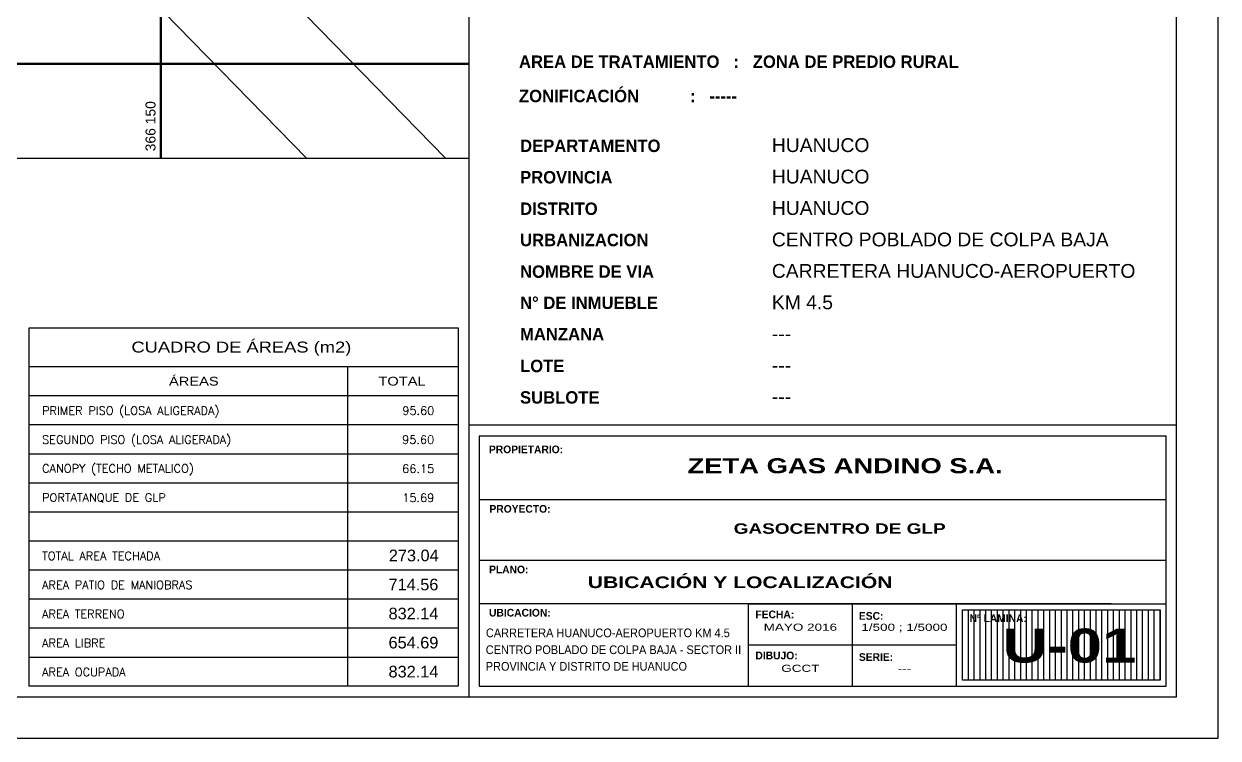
# Model space of a CAD drawing. Header units: millimetres. Extents: x 365981 to 366278, y 8906919 to 8907176.
# Drawn here: x 366133.5 to 366277.5, y 8906918.6 to 8907004.8 of the extents above; entities that cross this region are included whole.
import ezdxf
from ezdxf.enums import TextEntityAlignment as Align

# ---------------------------------------------------------------- set-up
doc = ezdxf.new("R2010")
doc.units = ezdxf.units.MM
doc.layers.add('005', color=8, linetype='Continuous', lineweight=80)
for name, color, linetype in [('01', 1, 'Continuous'), ('015', 40, 'Continuous'), ('015 texto', 40, 'Continuous'), ('02 texto', 2, 'Continuous'), ('03', 3, 'Continuous'), ('04', 4, 'Continuous'), ('AMBIENTES', 3, 'Continuous')]:
    doc.layers.add(name, color=color, linetype=linetype)
doc.styles.add('BRITAN', font='', dxfattribs={"height": 0.07})
doc.styles.add('DIMTXT', font='arial.ttf', dxfattribs={"height": 0.3})
doc.styles.add('MONOTXT', font='simplex.shx', dxfattribs={"height": 0.2})
doc.styles.get("Standard").update_dxf_attribs({"font": 'arial.ttf'})
doc.styles.add('TEXTOS-GENERALES', font='', dxfattribs={"width": 1.3, "height": 0.2})
doc.styles.add('TITLEINFO', font='arial.ttf', dxfattribs={"height": 0.2})
doc.styles.get('BRITAN').set_extended_font_data('Britannic Bold', bold=True)
doc.styles.get('TEXTOS-GENERALES').set_extended_font_data('Arial', bold=True)

# ---------------------------------------------------------------- blocks, each defined once
blk = doc.blocks.new('DIRECCIONUBIC')
at = {"layer": '02 texto', "ltscale": 0.0175, "style": 'BRITAN'}
for s, p in [('DEPARTAMENTO', (0, 30.36774722486734)), ('PROVINCIA', (0, 26.57177882175893)), ('DISTRITO', (0, 22.77581041865051)), ('URBANIZACION', (0, 19.00220736861229)), ('NOMBRE DE VIA', (0, 15.18387361243367)), ('N° DE INMUEBLE ', (0, 11.42305102013052)), ('MANZANA', (0, 7.641729529947042)), ('LOTE', (0, 3.795968403108418)), ('SUBLOTE', (0, 0))]:
    blk.add_text(s, height=1.500030070993936, dxfattribs=at).set_placement(p)
at = {"layer": '02 texto', "ltscale": 0.015, "style": 'DIMTXT'}
for tag, p in [('DEPARTAMENTO', (30.36741120566148, 30.36774722486734)), ('PROVINCIA', (30.36741120566148, 26.57177882175893)), ('DISTRITO', (30.36741120566148, 22.77581041865051)), ('URBANIZACION', (30.36741120566148, 18.97984201554209)), ('CALLE', (30.36741120566148, 15.18387361243367)), ('NUMERO', (30.36741120566148, 11.38790520932525)), ('MANZANA', (30.36741120566148, 7.591936806216836)), ('LOTE', (30.36741120566148, 3.795968403108418))]:
    blk.add_attdef(tag, p, '', height=1.666700078882151, dxfattribs=at)
at = {"layer": '02 texto', "ltscale": 2, "style": 'DIMTXT'}
blk.add_attdef('SUBLOTE', (30.36741120566148, 0), '', height=1.66666, dxfattribs=at)

msp = doc.modelspace()

# ---------------------------------------------------------------- hatches: boundary and pattern name
at = {"layer": '01'}
h = msp.add_hatch(dxfattribs=at)
h.set_pattern_fill('ANSI31', color=256, scale=5.603474337754816, angle=44.99999999999999, style=0)
h.set_pattern_definition([(90, (359858.0494090486, 8906855.332537387), (-0.700434292219352, 3.270845784876842e-16), [])])
h.paths.add_polyline_path([(366246.6791490116, 8906934.125683635), (366270.5387508348, 8906934.125683635), (366270.5387508348, 8906925.62139147), (366246.6791490116, 8906925.62139147)])

# ---------------------------------------------------------------- linework, layer by layer
at = {"color": 2}
msp.add_lwpolyline([(366277.5274011715, 8907128.621762272), (365980.5274011715, 8907128.621762272), (365980.5274011715, 8906918.621762272), (366277.5274011715, 8906918.621762272)], close=True, dxfattribs=at)
at = {"color": 5}
msp.add_lwpolyline([(366272.5274011715, 8907123.621762272), (365985.5274011715, 8907123.621762272), (365985.5274011715, 8906923.621762272), (366272.5274011715, 8906923.621762272)], close=True, dxfattribs=at)
at = {"layer": '005', "color": 8}
for p, q in [((366150, 8907123.621762313), (366150, 8906988.621762313)), ((365985.5274012146, 8907000), (366187.1384682788, 8907000))]:
    msp.add_line(p, q, dxfattribs=at)
at = {"layer": '01'}
for p, q in [((366134.1303478223, 8906956.461280067), (366185.8620570949, 8906956.461280067)), ((366134.1303478223, 8906952.955488097), (366185.8620570949, 8906952.955488097)), ((366134.1303478223, 8906949.449696127), (366185.8620570949, 8906949.449696127)), ((366134.1303478223, 8906945.943904156), (366185.862057095, 8906945.943904156)), ((366134.1303478223, 8906935.426528238), (366185.8620570949, 8906935.426528238)), ((366134.1303478223, 8906931.920736264), (366185.8620570949, 8906931.920736264)), ((366134.1303478223, 8906928.414944295), (366185.8620570949, 8906928.414944295))]:
    msp.add_line(p, q, dxfattribs=at)
at = {"layer": '015'}
for p, q in [((366271.2509899877, 8906940.050664913), (366188.4148794626, 8906940.050664913)), ((366264.6318096725, 8906934.837922784), (366188.4148794626, 8906934.837922784)), ((366220.865621159, 8906934.837922784), (366220.865621159, 8906924.909152322)), ((366220.865621159, 8906934.837922784), (366271.2509899877, 8906934.837922784)), ((366233.4162655089, 8906924.909152322), (366233.4162655089, 8906934.837922784)), ((366245.9669098587, 8906924.909152322), (366245.9669098587, 8906934.837922784)), ((366220.865621159, 8906929.873537559), (366233.4162655089, 8906929.873537559)), ((366233.4162655089, 8906929.873537559), (366245.9669098587, 8906929.873537559))]:
    msp.add_line(p, q, dxfattribs=at)
msp.add_lwpolyline([(366246.6791490116, 8906934.125683635), (366270.5387508348, 8906934.125683635), (366270.5387508348, 8906925.62139147), (366246.6791490116, 8906925.62139147)], close=True, dxfattribs=at)
at = {"layer": '03'}
for points in [[(366153.2957437569, 8907074.300308451), (366135.4799089417, 8907038.708211923), (366184.3395790567, 8906988.621762272)], [(366126.2675551309, 8907030.966937784), (366167.5755600131, 8906988.621762272)]]:
    msp.add_lwpolyline(points, dxfattribs=at)
at = {"layer": '04'}
for p, q in [((366187.1384682788, 8907123.621762272), (366187.1384682788, 8906923.621762272)), ((365985.5274011715, 8906988.621762272), (366187.1384682788, 8906988.621762272)), ((366134.1303478223, 8906963.47286401), (366185.8620570949, 8906963.47286401)), ((366172.576257852, 8906924.909152322), (366172.576257852, 8906963.47286401)), ((366134.1303478223, 8906959.96707204), (366185.8620570949, 8906959.96707204)), ((366187.1384682787, 8906956.444457296), (366272.5274011715, 8906956.444457296)), ((366271.2509899877, 8906947.371080846), (366188.4148794626, 8906947.371080846)), ((366134.1303478223, 8906942.43811218), (366185.8620570949, 8906942.43811218)), ((366134.1303478223, 8906938.932320207), (366185.8620570949, 8906938.932320207))]:
    msp.add_line(p, q, dxfattribs=at)
for points in [[(366134.1303478223, 8906924.909152322), (366134.1303478223, 8906968.139219865), (366185.8620570949, 8906968.139219865), (366185.8620570949, 8906924.909152322)], [(366188.4148794626, 8906924.909152322), (366271.2509899877, 8906924.909152322), (366271.2509899877, 8906955.07706967), (366188.4148794626, 8906955.07706967)]]:
    msp.add_lwpolyline(points, close=True, dxfattribs=at)

# ---------------------------------------------------------------- block references
at = {"layer": '02 texto'}
msp.add_blockref('DIRECCIONUBIC', (366193.3356195206, 8906959.001001816), dxfattribs=at).add_auto_attribs({'SUBLOTE': '---', 'NUMERO': 'KM 4.5', 'CALLE': 'CARRETERA HUANUCO-AEROPUERTO', 'LOTE': '---', 'MANZANA': '---', 'URBANIZACION': 'CENTRO POBLADO DE COLPA BAJA', 'DISTRITO': 'HUANUCO', 'PROVINCIA': 'HUANUCO', 'DEPARTAMENTO': 'HUANUCO'})

# ---------------------------------------------------------------- texts
msp.add_text('366 150', height=1.2, rotation=90).set_placement((366149.7245611886, 8906989.45308137), align=Align.BOTTOM_LEFT)
at = {"ltscale": 0.015, "style": 'BRITAN'}
for s, p in [('PROPIETARIO:', (366189.5781192204, 8906953.012093715)), ('PROPIETARIO:', (366189.5781192204, 8906953.012093715)), ('PROYECTO:', (366189.6414944924, 8906945.832839483)), ('PROYECTO:', (366189.6414944924, 8906945.832839483)), ('PLANO:', (366189.5954874948, 8906938.512423554)), ('UBICACION:', (366189.5954874948, 8906933.299681423)), ('FECHA:', (366221.7209935866, 8906933.095331986)), ('ESC:', (366234.2010670694, 8906932.9099641)), ('Nº LAMINA:', (366247.5453807653, 8906932.620286861)), ('DIBUJO:', (366221.7209935866, 8906928.130946748)), ('SERIE:', (366234.2010670694, 8906927.945578877))]:
    msp.add_text(s, height=0.9266852440544953, dxfattribs=at).set_placement(p)
at = {"layer": '015 texto', "ltscale": 0.015, "style": 'TITLEINFO', "width": 0.9}
for s, p in [('CARRETERA HUANUCO-AEROPUERTO KM 4.5', (366189.2195784756, 8906930.804505585)), ('CENTRO POBLADO DE COLPA BAJA - SECTOR II', (366189.1998683262, 8906928.768366013)), ('PROVINCIA Y DISTRITO DE HUANUCO', (366189.1998683262, 8906926.761429528))]:
    msp.add_text(s, height=1.05, dxfattribs=at).set_placement(p)
at = {"layer": '015 texto', "ltscale": 0.015, "style": 'TITLEINFO', "width": 1.35}
for s, p in [('MAYO 2016', (366227.140943334, 8906931.58104689)), ('1/500 ; 1/5000', (366239.6915876839, 8906931.56818422)), ('GCCT', (366227.140943334, 8906926.616653461)), ('---', (366239.6915876839, 8906926.588850781))]:
    msp.add_text(s, height=0.8618724368066359, dxfattribs=at).set_placement(p, align=Align.CENTER)
at = {"layer": '02 texto', "ltscale": 0.0175, "style": 'BRITAN'}
for s, p in [('AREA DE TRATAMIENTO   :   ZONA DE PREDIO RURAL', (366193.2053932121, 8906999.521582104)), ('ZONIFICACIÓN           :   -----', (366193.2053932121, 8906995.38158745))]:
    msp.add_text(s, height=1.500030070993936, dxfattribs=at).set_placement(p)
at = {"layer": '02 texto', "linetype": 'Continuous', "style": 'MONOTXT'}
for s, p in [('PRIMER PISO (LOSA ALIGERADA)', (366135.6905092888, 8906957.651690584)), ('95.60', (366179.1368685869, 8906957.651690584)), ('SEGUNDO PISO (LOSA ALIGERADA)', (366135.6905092888, 8906954.145898614)), ('95.60', (366179.1193670205, 8906954.145898614)), ('CANOPY (TECHO METALICO)', (366135.6905092888, 8906950.672581442)), ('66.15', (366179.1193670205, 8906950.640106635)), ('PORTATANQUE DE GLP', (366135.6905092888, 8906947.166789463)), ('15.69', (366179.1300716746, 8906947.134314671)), ('TOTAL AREA TECHADA', (366135.6905092888, 8906940.122730725)), ('AREA PATIO DE MANIOBRAS', (366135.6905092888, 8906936.616938751)), ('AREA TERRENO', (366135.6905092888, 8906933.111146782)), ('AREA LIBRE', (366135.6905092888, 8906929.605354808)), ('AREA OCUPADA', (366135.6905092888, 8906926.099562839))]:
    msp.add_text(s, height=1, dxfattribs=at).set_placement(p)
at = {"layer": '02 texto', "ltscale": 0.015, "style": 'TEXTOS-GENERALES', "width": 1.3}
for s, height, p in [('ZETA GAS ANDINO S.A.', 1.82056881233654, (366213.5237874035, 8906950.591016393)), ('U-01', 4.096279827757215, (366251.537987744, 8906927.745367322))]:
    msp.add_text(s, height=height, dxfattribs=at).set_placement(p)
for s, height, p in [(' GASOCENTRO DE GLP', 1.260781725994834, (366231.5652709546, 8906943.287205514)), ('UBICACIÓN Y LOCALIZACIÓN', 1.400868584438704, (366219.8829929004, 8906936.734842032))]:
    msp.add_text(s, height=height, dxfattribs=at).set_placement(p, align=Align.CENTER)
at = {"layer": 'AMBIENTES', "ltscale": 0.015, "style": 'TITLEINFO', "width": 1.2}
for s, height, p in [('CUADRO DE ÁREAS (m2)', 1.318359375, (366146.4631667455, 8906965.166141838)), ('ÁREAS', 1.0546875, (366150.9912525311, 8906961.181660268)), ('TOTAL', 1.0546875, (366176.2501590867, 8906961.181660268))]:
    msp.add_text(s, height=height, dxfattribs=at).set_placement(p)
at = {"layer": 'AMBIENTES', "ltscale": 0.015, "style": 'TITLEINFO'}
for s, p in [('273.04', (366183.5177401983, 8906939.96902766)), ('714.56', (366183.4822903419, 8906936.463235687)), ('832.14', (366183.4822903419, 8906932.957443718)), ('654.69', (366183.4822903419, 8906929.451651745)), ('832.14', (366183.4822903419, 8906925.945859775))]:
    msp.add_text(s, height=1.40625, dxfattribs=at).set_placement(p, align=Align.RIGHT)

doc.saveas('drawing.dxf')
